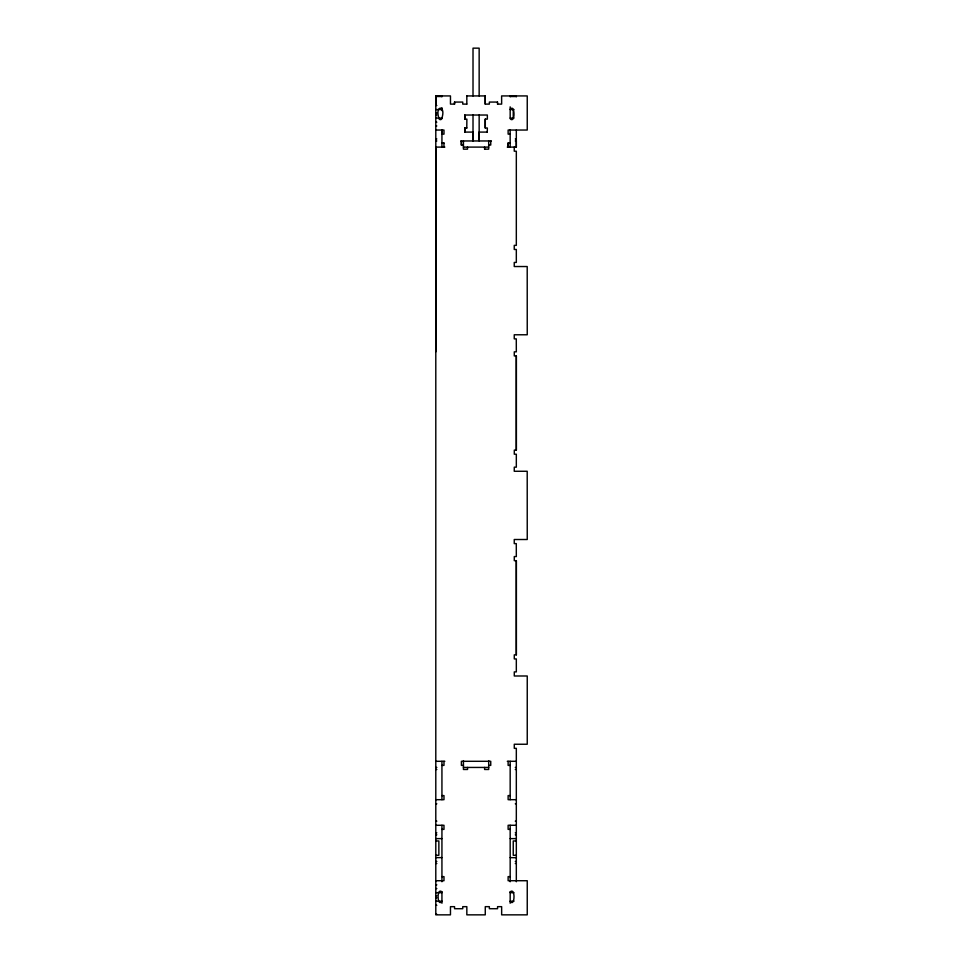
<?xml version="1.0" encoding="UTF-8"?>
<svg xmlns="http://www.w3.org/2000/svg" width="963" height="963" viewBox="0 0 963 963"><rect width="100%" height="100%" fill="white"/><g stroke="black" fill="none" stroke-linecap="round" stroke-linejoin="round"><path stroke-width="1.44" d="M435.818 351.832L435.794 147.098L444.834 147.098M435.794 104.449L435.794 95.927L450.467 95.927L450.467 104.112L454.56 104.112L454.56 102.066L462.746 102.066L462.746 104.112L466.838 104.112M510.173 106.845L510.173 118.1A1.541 1.541 0 0 0 511.714 119.641A1.541 1.541 0 0 0 513.243 118.1L513.255 109.565M510.173 109.313C514.134 104.461 514.772 116.367 513.243 118.1M441.933 901.452C437.972 906.315 437.334 894.41 438.863 892.665A1.541 1.541 0 0 1 440.404 891.136A1.541 1.541 0 0 1 441.933 892.665L435.794 892.665M466.814 95.927L485.268 95.927L485.268 104.112L489.36 104.112L489.36 102.066L497.558 102.066M435.794 96.505L441.933 96.505M510.173 96.505L516.324 96.505M497.522 104.112L501.651 104.112L501.615 95.927L527.243 95.927L527.243 130.041L508.127 130.041L508.127 134.134L510.173 134.134M435.794 105.473L436.817 105.473M435.794 109.565L441.933 109.565M510.173 109.565L514.013 109.565M435.794 112.984L436.817 112.984M435.794 115.03L436.817 115.03M466.778 127.995L466.874 119.123L464.732 119.123L464.732 115.03L487.35 115.03L487.35 119.123L485.208 119.123L485.208 127.995L487.35 127.995L487.254 132.087M435.794 118.1L441.933 118.1C446.122 104.859 434.674 104.859 438.863 118.1A1.541 1.541 0 0 0 440.404 119.641A1.541 1.541 0 0 0 441.933 118.1M510.173 118.1L514.013 118.1M435.794 122.193L436.817 122.193M435.794 125.948L436.817 125.948M473.014 115.03L473.014 140.959L473.014 132.087L464.732 132.087L464.732 127.995L466.874 127.995M435.794 130.041L443.979 130.041L443.979 134.134L441.933 134.134M487.35 132.087L479.068 132.087L479.153 140.959L479.153 115.03M435.794 138.913L436.817 138.913M515.301 138.913L516.324 138.913M435.794 140.959L436.817 140.959M460.699 140.959L491.407 140.959M515.301 140.959L516.324 140.959L516.324 147.098L507.272 147.098M441.909 143.006L443.979 143.006M508.127 143.006L508.127 147.098L508.103 143.006L510.173 143.006M461.397 145.052L461.397 140.959L461.337 145.052L463.444 145.052M488.638 145.052L490.745 145.052L490.745 140.959M463.384 147.098L488.686 147.098M484.57 149.157L488.686 149.157L488.686 140.959M435.794 761.3L444.834 761.3M507.272 761.3L516.324 761.3M441.933 765.392L443.979 765.392L443.979 761.3M463.444 765.392L461.397 765.392L461.397 761.3L490.745 761.3L490.745 765.392L488.698 765.392M510.173 765.392L508.127 765.392L508.127 761.3M435.794 767.439L436.817 767.439M463.432 767.439L488.686 767.439M515.301 767.439L516.324 767.439M435.794 769.485L436.817 769.485M515.301 769.485L516.324 769.485M441.933 795.594L443.979 795.594L443.979 799.687L435.794 799.687M510.173 795.594L508.127 795.594L508.127 799.687L516.324 799.687M435.794 803.78L436.817 803.78M515.301 803.78L516.324 803.78M435.794 821.186L436.817 821.186M515.301 821.186L516.324 821.186M435.794 825.279L443.979 825.279L443.979 829.372L441.933 829.372M516.324 825.279L508.127 825.279L508.127 829.372L510.173 829.372M435.794 832.766L436.817 832.766M515.301 832.766L516.324 832.766M435.794 834.813L436.817 834.813M515.301 834.813L516.324 834.813M435.794 838.617L441.933 838.617M510.173 838.617L516.324 838.617M435.794 840.964L438.863 840.964L438.863 855.288L435.794 855.288M516.324 840.964L513.243 840.964L513.243 855.288L516.324 855.288M435.794 857.624L441.933 857.624M510.173 857.624L516.324 857.708M435.794 861.428L436.817 861.428M515.301 861.428L516.324 861.428M435.794 863.486L436.817 863.486M515.301 863.486L516.324 863.486M441.933 876.631L443.979 876.631L443.979 880.724L435.794 880.724M510.173 876.631L508.127 876.631L508.127 880.724L527.243 880.724L527.243 914.85L501.651 914.85L501.651 906.665L497.558 906.665L497.558 908.711L489.36 908.711L489.36 906.665L485.268 906.665L485.268 914.85L466.838 914.85L466.838 906.665L462.746 906.665L462.746 908.711L454.56 908.711L454.56 906.665L450.467 906.665L450.467 914.85L435.794 914.85L435.794 95.927M435.794 884.828L436.817 884.828M435.794 888.572L436.817 888.572M514.013 892.665L510.173 892.665A1.541 1.541 0 0 1 511.714 891.136A1.541 1.541 0 0 1 513.243 892.665C514.772 894.41 514.134 906.315 510.173 901.452M435.794 895.746L436.817 895.746M435.794 897.793L436.817 897.793M435.794 901.199L441.933 901.199M510.173 901.199L514.013 901.199M435.794 905.292L436.817 905.292M435.794 914.26L436.817 914.26M516.324 95.927L516.324 96.745M516.324 130.041L516.324 147.098M516.324 355.937L516.324 450.106M516.324 560.659L516.324 654.84M516.324 881.747L516.324 748.335L514.278 748.335L514.278 744.243L527.243 744.243L527.243 675.99L514.278 675.99L514.278 671.897L516.324 671.897L516.324 658.933L514.278 658.933L514.278 654.84L516.349 654.84L516.349 560.659L514.278 560.659L514.278 556.566L516.324 556.566L516.288 543.601L514.242 543.601L514.242 539.509L527.243 539.509L527.206 471.268L514.242 471.268L514.278 467.163L516.324 467.163L516.324 454.199L514.278 454.199L514.302 450.106L516.349 450.106L516.349 355.937L514.278 355.937L514.278 351.832L516.324 351.832L516.288 338.868L514.242 338.868L514.242 334.775L527.243 334.775L527.206 266.534L514.242 266.534L514.242 262.442L516.324 262.442L516.324 249.465L514.242 249.465L514.242 245.372L516.324 245.372L516.324 151.203L514.242 151.203L514.242 147.098M510.173 95.927L510.173 96.745M510.149 129.764L510.173 147.098M510.173 761.3L510.173 799.687M510.173 825.279L510.173 881.747M510.173 891.642L510.173 903.246M497.522 102.066L497.558 104.112M488.686 760.614L488.698 769.485L484.606 769.485L484.606 767.439M485.304 119.123L485.304 127.995M485.244 95.927L485.244 104.112M484.57 147.098L484.594 149.157M479.153 95.927L479.153 48.15L473.014 48.15L473.014 95.927M467.512 147.098L467.512 149.157L463.42 149.157L463.432 140.959M467.536 767.439L467.536 769.485L463.444 769.485L463.432 760.614M466.838 95.927L466.814 104.112M464.828 115.03L464.828 119.123M464.828 127.995L464.828 132.087M454.524 102.066L454.524 104.112M443.955 143.006L443.979 147.098M441.933 95.927L441.933 96.745M441.933 130.041L441.933 147.098M441.933 761.3L441.933 799.687M441.933 825.279L441.933 881.747M441.933 891.642L441.933 903.246M441.909 107.687L441.909 110.637M441.909 129.764L441.909 134.182"/></g></svg>
